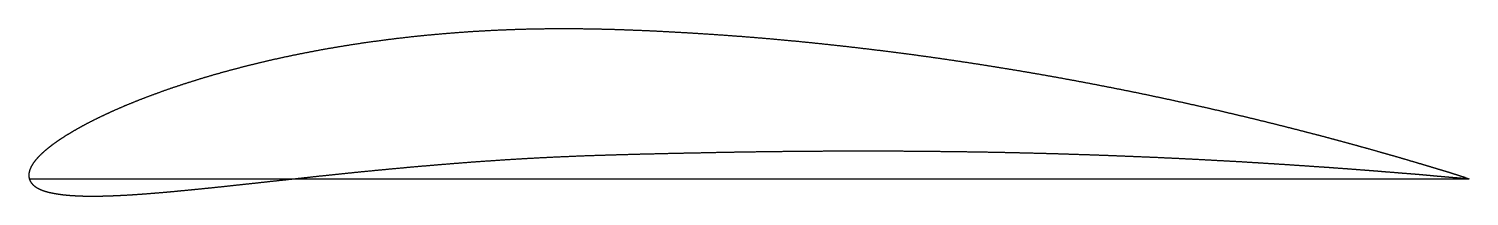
# Model space of a CAD drawing. Header units: millimetres. Extents: x 0 to 200, y -2 to 21.
import ezdxf

# ---------------------------------------------------------------- set-up
doc = ezdxf.new("R2010")
doc.units = ezdxf.units.MM
doc.layers.get('0').update_dxf_attribs({"linetype": 'CONTINUOUS'})

msp = doc.modelspace()

# ---------------------------------------------------------------- linework, layer by layer
for p in [(0, 0), (199.44, 0.05), (199.46, 0.17)]:
    msp.add_line(p, (200, 0))
msp.add_open_spline([(199.46, 0.17), (199.41, 0.18), (199.23, 0.23), (198.92, 0.32), (198.5, 0.46), (197.96, 0.63), (197.29, 0.85), (196.5, 1.09), (195.62, 1.35), (194.71, 1.62), (193.78, 1.9), (192.84, 2.18), (191.88, 2.46), (190.88, 2.76), (189.85, 3.06), (188.78, 3.36), (187.68, 3.67), (186.56, 3.99), (185.41, 4.31), (184.25, 4.63), (183.08, 4.95), (181.88, 5.27), (180.67, 5.6), (179.44, 5.93), (178.18, 6.25), (176.91, 6.58), (175.62, 6.91), (174.32, 7.24), (173, 7.57), (171.66, 7.9), (170.32, 8.23), (168.96, 8.55), (167.59, 8.88), (166.21, 9.2), (164.81, 9.53), (163.4, 9.85), (161.98, 10.17), (160.55, 10.48), (159.11, 10.8), (157.65, 11.11), (156.19, 11.42), (154.72, 11.73), (153.24, 12.03), (151.75, 12.33), (150.25, 12.62), (148.74, 12.92), (147.23, 13.21), (145.71, 13.49), (144.17, 13.78), (142.64, 14.05), (141.09, 14.33), (139.54, 14.6), (137.98, 14.86), (136.42, 15.13), (134.85, 15.38), (133.28, 15.63), (131.7, 15.88), (130.11, 16.12), (128.52, 16.36), (126.93, 16.59), (125.33, 16.82), (123.72, 17.04), (122.12, 17.26), (120.51, 17.47), (118.89, 17.67), (117.27, 17.87), (115.65, 18.06), (114.03, 18.25), (112.4, 18.43), (110.77, 18.61), (109.14, 18.78), (107.51, 18.95), (105.88, 19.1), (104.24, 19.25), (102.61, 19.4), (100.97, 19.54), (99.33, 19.67), (97.7, 19.79), (96.06, 19.91), (94.42, 20.02), (92.78, 20.12), (91.15, 20.22), (89.51, 20.31), (87.88, 20.4), (86.25, 20.48), (84.62, 20.55), (82.98, 20.61), (81.35, 20.67), (79.72, 20.71), (78.09, 20.74), (76.46, 20.77), (74.83, 20.78), (73.2, 20.78), (71.57, 20.76), (69.94, 20.74), (68.32, 20.7), (66.71, 20.64), (65.1, 20.58), (63.5, 20.5), (61.9, 20.41), (60.31, 20.3), (58.73, 20.18), (57.15, 20.05), (55.58, 19.91), (54.01, 19.76), (52.46, 19.59), (50.91, 19.41), (49.37, 19.22), (47.84, 19.01), (46.31, 18.8), (44.8, 18.57), (43.3, 18.33), (41.81, 18.08), (40.33, 17.82), (38.86, 17.54), (37.4, 17.25), (35.96, 16.96), (34.52, 16.65), (33.1, 16.33), (31.7, 16), (30.31, 15.66), (28.93, 15.3), (27.57, 14.94), (26.23, 14.57), (24.9, 14.19), (23.59, 13.79), (22.3, 13.39), (21.02, 12.98), (19.77, 12.56), (18.53, 12.13), (17.32, 11.69), (16.13, 11.25), (14.96, 10.79), (13.81, 10.33), (12.69, 9.86), (11.6, 9.38), (10.54, 8.89), (9.5, 8.4), (8.5, 7.9), (7.52, 7.39), (6.58, 6.87), (5.68, 6.35), (4.82, 5.82), (4, 5.28), (3.23, 4.74), (2.52, 4.18), (1.86, 3.62), (1.27, 3.05), (0.76, 2.48), (0.34, 1.88), (0.04, 1.27), (-0.11, 0.64), (-0.07, 0.04), (0.18, -0.5), (0.61, -0.96), (1.18, -1.33), (1.83, -1.62), (2.56, -1.84), (3.35, -2.01), (4.18, -2.14), (5.07, -2.25), (5.99, -2.32), (6.95, -2.37), (7.95, -2.4), (8.97, -2.4), (10.02, -2.39), (11.1, -2.36), (12.2, -2.31), (13.32, -2.26), (14.47, -2.19), (15.63, -2.11), (16.82, -2.02), (18.02, -1.92), (19.24, -1.82), (20.48, -1.7), (21.74, -1.58), (23.01, -1.46), (24.3, -1.33), (25.6, -1.2), (26.91, -1.06), (28.24, -0.92), (29.58, -0.77), (30.93, -0.63), (32.29, -0.48), (33.67, -0.33), (35.05, -0.18), (36.45, -0.03), (37.86, 0.12), (39.27, 0.28), (40.7, 0.43), (42.14, 0.58), (43.58, 0.73), (45.04, 0.88), (46.5, 1.03), (47.97, 1.17), (49.45, 1.31), (50.93, 1.45), (52.43, 1.59), (53.93, 1.72), (55.43, 1.85), (56.95, 1.98), (58.47, 2.1), (60, 2.22), (61.53, 2.34), (63.07, 2.45), (64.61, 2.55), (66.16, 2.66), (67.71, 2.75), (69.27, 2.84), (70.83, 2.93), (72.39, 3), (73.96, 3.08), (75.54, 3.14), (77.12, 3.21), (78.7, 3.26), (80.3, 3.31), (81.9, 3.36), (83.5, 3.4), (85.11, 3.45), (86.72, 3.48), (88.34, 3.52), (89.95, 3.56), (91.57, 3.59), (93.19, 3.62), (94.81, 3.66), (96.42, 3.69), (98.04, 3.72), (99.66, 3.74), (101.28, 3.77), (102.9, 3.79), (104.52, 3.81), (106.15, 3.82), (107.77, 3.84), (109.38, 3.85), (111, 3.86), (112.62, 3.86), (114.24, 3.87), (115.85, 3.87), (117.46, 3.87), (119.07, 3.86), (120.68, 3.86), (122.28, 3.85), (123.88, 3.84), (125.48, 3.82), (127.08, 3.8), (128.67, 3.79), (130.26, 3.76), (131.84, 3.74), (133.42, 3.71), (135, 3.68), (136.57, 3.65), (138.14, 3.61), (139.7, 3.57), (141.25, 3.53), (142.8, 3.49), (144.35, 3.44), (145.88, 3.39), (147.41, 3.34), (148.94, 3.29), (150.45, 3.23), (151.96, 3.17), (153.46, 3.11), (154.96, 3.05), (156.44, 2.99), (157.91, 2.92), (159.38, 2.85), (160.84, 2.78), (162.28, 2.71), (163.72, 2.63), (165.15, 2.55), (166.56, 2.48), (167.96, 2.4), (169.35, 2.32), (170.72, 2.23), (172.09, 2.15), (173.44, 2.06), (174.78, 1.98), (176.1, 1.89), (177.41, 1.8), (178.7, 1.71), (179.97, 1.63), (181.22, 1.54), (182.45, 1.45), (183.66, 1.36), (184.86, 1.27), (186.04, 1.18), (187.2, 1.09), (188.34, 0.99), (189.45, 0.91), (190.52, 0.82), (191.55, 0.74), (192.54, 0.66), (193.52, 0.58), (194.49, 0.49), (195.44, 0.4), (196.34, 0.32), (197.16, 0.25), (197.87, 0.19), (198.44, 0.15), (198.88, 0.11), (199.21, 0.08), (199.39, 0.06), (199.44, 0.05)], degree=5, knots=[0.0051093, 0.0051093, 0.0051093, 0.0051093, 0.0051093, 0.0051093, 0.0066667, 0.01, 0.0133333, 0.0166667, 0.02, 0.0233333, 0.0266667, 0.03, 0.0333333, 0.0366667, 0.04, 0.0433333, 0.0466667, 0.05, 0.0533333, 0.0566667, 0.06, 0.0633333, 0.0666667, 0.07, 0.0733333, 0.0766667, 0.08, 0.0833333, 0.0866667, 0.09, 0.0933333, 0.0966667, 0.1, 0.1033333, 0.1066667, 0.11, 0.1133333, 0.1166667, 0.12, 0.1233333, 0.1266667, 0.13, 0.1333333, 0.1366667, 0.14, 0.1433333, 0.1466667, 0.15, 0.1533333, 0.1566667, 0.16, 0.1633333, 0.1666667, 0.17, 0.1733333, 0.1766667, 0.18, 0.1833333, 0.1866667, 0.19, 0.1933333, 0.1966667, 0.2, 0.2033333, 0.2066667, 0.21, 0.2133333, 0.2166667, 0.22, 0.2233333, 0.2266667, 0.23, 0.2333333, 0.2366667, 0.24, 0.2433333, 0.2466667, 0.25, 0.2533333, 0.2566667, 0.26, 0.2633333, 0.2666667, 0.27, 0.2733333, 0.2766667, 0.28, 0.2833333, 0.2866667, 0.29, 0.2933333, 0.2966667, 0.3, 0.3033333, 0.3066667, 0.31, 0.3133333, 0.3166667, 0.32, 0.3233333, 0.3266667, 0.33, 0.3333333, 0.3366667, 0.34, 0.3433333, 0.3466667, 0.35, 0.3533333, 0.3566667, 0.36, 0.3633333, 0.3666667, 0.37, 0.3733333, 0.3766667, 0.38, 0.3833333, 0.3866667, 0.39, 0.3933333, 0.3966667, 0.4, 0.4033333, 0.4066667, 0.41, 0.4133333, 0.4166667, 0.42, 0.4233333, 0.4266667, 0.43, 0.4333333, 0.4366667, 0.44, 0.4433333, 0.4466667, 0.45, 0.4533333, 0.4566667, 0.46, 0.4633333, 0.4666667, 0.47, 0.4733333, 0.4766667, 0.48, 0.4833333, 0.4866667, 0.49, 0.4933333, 0.4966667, 0.5, 0.5033333, 0.5066667, 0.51, 0.5133333, 0.5166667, 0.52, 0.5233333, 0.5266667, 0.53, 0.5333333, 0.5366667, 0.54, 0.5433333, 0.5466667, 0.55, 0.5533333, 0.5566667, 0.56, 0.5633333, 0.5666667, 0.57, 0.5733333, 0.5766667, 0.58, 0.5833333, 0.5866667, 0.59, 0.5933333, 0.5966667, 0.6, 0.6033333, 0.6066667, 0.61, 0.6133333, 0.6166667, 0.62, 0.6233333, 0.6266667, 0.63, 0.6333333, 0.6366667, 0.64, 0.6433333, 0.6466667, 0.65, 0.6533333, 0.6566667, 0.66, 0.6633333, 0.6666667, 0.67, 0.6733333, 0.6766667, 0.68, 0.6833333, 0.6866667, 0.69, 0.6933333, 0.6966667, 0.7, 0.7033333, 0.7066667, 0.71, 0.7133333, 0.7166667, 0.72, 0.7233333, 0.7266667, 0.73, 0.7333333, 0.7366667, 0.74, 0.7433333, 0.7466667, 0.75, 0.7533333, 0.7566667, 0.76, 0.7633333, 0.7666667, 0.77, 0.7733333, 0.7766667, 0.78, 0.7833333, 0.7866667, 0.79, 0.7933333, 0.7966667, 0.8, 0.8033333, 0.8066667, 0.81, 0.8133333, 0.8166667, 0.82, 0.8233333, 0.8266667, 0.83, 0.8333333, 0.8366667, 0.84, 0.8433333, 0.8466667, 0.85, 0.8533333, 0.8566667, 0.86, 0.8633333, 0.8666667, 0.87, 0.8733333, 0.8766667, 0.88, 0.8833333, 0.8866667, 0.89, 0.8933333, 0.8966667, 0.9, 0.9033333, 0.9066667, 0.91, 0.9133333, 0.9166667, 0.92, 0.9233333, 0.9266667, 0.93, 0.9333333, 0.9366667, 0.94, 0.9433333, 0.9466667, 0.95, 0.9533333, 0.9566667, 0.96, 0.9633333, 0.9666667, 0.97, 0.9733333, 0.9766667, 0.98, 0.9833333, 0.9866667, 0.99, 0.9933333, 0.9949055, 0.9949055, 0.9949055, 0.9949055, 0.9949055, 0.9949055])

doc.saveas('drawing.dxf')
